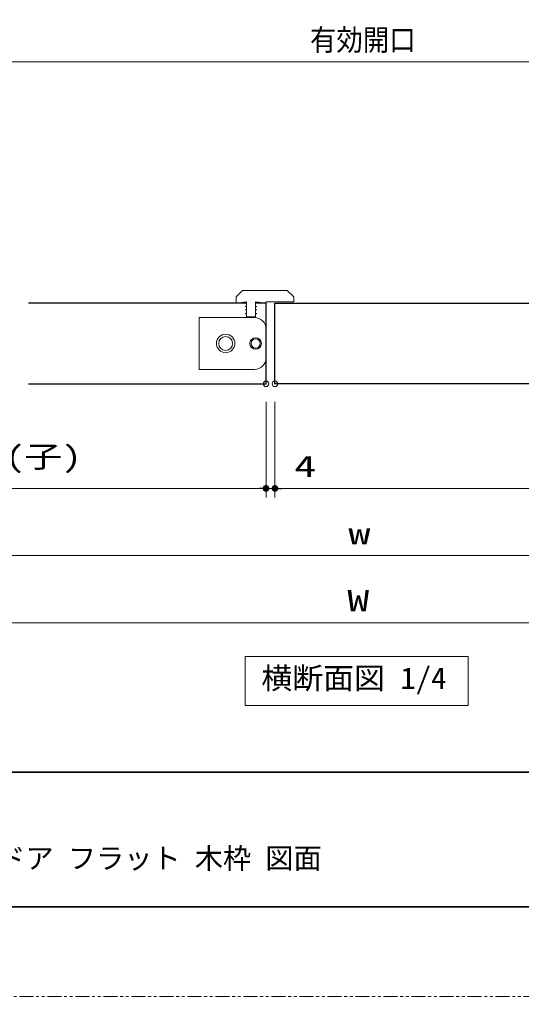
# Model space of a CAD drawing. Units: millimetres, scale not verified. Extents: x -1306 to 1306, y -607 to 607.
# Drawn here: x -719.1 to -495.1, y -594 to -158.5 of the extents above; entities that cross this region are included whole.
import ezdxf
from ezdxf.enums import TextEntityAlignment as Align

# ---------------------------------------------------------------- set-up
doc = ezdxf.new("R2010")
doc.units = ezdxf.units.MM
doc.header["$LTSCALE"] = 5
doc.header["$PDMODE"] = 32
doc.header["$PDSIZE"] = 2.5
doc.linetypes.add('USER1', pattern=[2.5, 1.25, -0.25, 0.25, -0.25, 0.25, -0.25])
for name, color, linetype, lineweight in [('0-1_線(黄)', 2, 'Continuous', 15), ('0-3_陰線', 4, 'USER1', 9), ('0-D_線(白)', 7, 'Continuous', 30), ('1-0_線(水)', 4, 'Continuous', 9), ('1-1_寸法線', 3, 'Continuous', 13), ('1-4_DEFPOINTS', 7, 'Continuous', 5), ('1-5_0', 3, 'Continuous', 25), ('1-7_図面枠', 7, 'Continuous', 35)]:
    doc.layers.add(name, color=color, linetype=linetype, lineweight=lineweight)
doc.styles.add('ＭＳ ゴシック', font='')
doc.styles.get('ＭＳ ゴシック').set_extended_font_data('MS Gothic')

# ---------------------------------------------------------------- blocks, each defined once
blk = doc.blocks.new('_DOT')
at = {"layer": '1-5_0'}
blk.add_line((-2.5, 0), (-5, 0), dxfattribs=at)
for points in [[(0, 0), (-2.5, 0), (-2.48, 0.313)], [(0, 0), (-2.48, -0.313), (-2.5, 0)], [(0, 0), (-2.48, 0.313), (-2.421, 0.622)], [(0, 0), (-2.421, -0.622), (-2.48, -0.313)], [(0, 0), (-2.421, 0.622), (-2.324, 0.92)], [(0, 0), (-2.324, -0.92), (-2.421, -0.622)], [(0, 0), (-2.324, 0.92), (-2.191, 1.204)], [(0, 0), (-2.191, -1.204), (-2.324, -0.92)], [(0, 0), (-2.191, 1.204), (-2.023, 1.469)], [(0, 0), (-2.023, -1.469), (-2.191, -1.204)], [(0, 0), (-2.023, 1.469), (-1.822, 1.711)], [(0, 0), (-1.822, -1.711), (-2.023, -1.469)], [(0, 0), (-1.822, 1.711), (-1.594, 1.926)], [(0, 0), (-1.594, -1.926), (-1.822, -1.711)], [(0, 0), (-1.594, 1.926), (-1.34, 2.111)], [(0, 0), (-1.34, -2.111), (-1.594, -1.926)], [(0, 0), (-1.34, 2.111), (-1.064, 2.262)], [(0, 0), (-1.064, -2.262), (-1.34, -2.111)], [(0, 0), (-1.064, 2.262), (-0.773, 2.378)], [(0, 0), (-0.773, -2.378), (-1.064, -2.262)], [(0, 0), (-0.773, 2.378), (-0.468, 2.456)], [(0, 0), (-0.468, -2.456), (-0.773, -2.378)], [(0, 0), (-0.468, 2.456), (-0.157, 2.495)], [(0, 0), (-0.157, -2.495), (-0.468, -2.456)], [(0, 0), (-0.157, 2.495), (0.157, 2.495)], [(0, 0), (0.157, -2.495), (-0.157, -2.495)], [(0, 0), (0.157, 2.495), (0.468, 2.456)], [(0, 0), (0.468, 2.456), (0.773, 2.378)], [(0, 0), (0.773, 2.378), (1.064, 2.262)], [(0, 0), (1.064, 2.262), (1.34, 2.111)], [(0, 0), (1.34, 2.111), (1.594, 1.926)], [(0, 0), (1.594, 1.926), (1.822, 1.711)], [(0, 0), (1.822, 1.711), (2.023, 1.469)], [(0, 0), (2.023, 1.469), (2.191, 1.204)], [(0, 0), (2.191, 1.204), (2.324, 0.92)], [(0, 0), (2.324, 0.92), (2.421, 0.622)], [(0, 0), (2.421, 0.622), (2.48, 0.313)], [(0, 0), (2.48, 0.313), (2.5, 0)], [(0, 0), (0.468, -2.456), (0.157, -2.495)], [(0, 0), (0.773, -2.378), (0.468, -2.456)], [(0, 0), (1.064, -2.262), (0.773, -2.378)], [(0, 0), (1.34, -2.111), (1.064, -2.262)], [(0, 0), (1.594, -1.926), (1.34, -2.111)], [(0, 0), (1.822, -1.711), (1.594, -1.926)], [(0, 0), (2.023, -1.469), (1.822, -1.711)], [(0, 0), (2.191, -1.204), (2.023, -1.469)], [(0, 0), (2.324, -0.92), (2.191, -1.204)], [(0, 0), (2.421, -0.622), (2.324, -0.92)], [(0, 0), (2.48, -0.313), (2.421, -0.622)], [(0, 0), (2.5, 0), (2.48, -0.313)]]:
    blk.add_solid(points, dxfattribs=at)

msp = doc.modelspace()

# ---------------------------------------------------------------- linework, layer by layer
at = {"layer": '0-1_線(黄)'}
msp.add_lwpolyline([(-618.516, -442.417), (-518.979, -442.417), (-518.979, -464.252), (-618.516, -464.252)], close=True, dxfattribs=at)
at = {"layer": '0-3_陰線'}
msp.add_line((387.036, -594), (-1292.964, -594), dxfattribs=at)
at = {"layer": '0-D_線(白)'}
for p, q in [((-617.887, -284.917), (-715.145, -284.917)), ((-609.145, -284.917), (-613.773, -284.917)), ((-609.145, -320.917), (-609.145, -284.917)), ((-605.145, -284.917), (-459.145, -284.917)), ((-605.145, -320.917), (-605.145, -284.917)), ((-715.145, -320.917), (-609.145, -320.917)), ((-459.145, -320.917), (-605.145, -320.917))]:
    msp.add_line(p, q, dxfattribs=at)
at = {"layer": '1-0_線(水)'}
for p, q in [((-622.515, -282.088), (-619.687, -279.26)), ((-619.687, -279.26), (-599.631, -279.26)), ((-596.803, -282.088), (-599.631, -279.26)), ((-596.803, -282.088), (-596.803, -284.403)), ((-617.887, -286.46), (-618.401, -286.46)), ((-618.401, -286.46), (-617.887, -286.757)), ((-617.887, -284.403), (-617.887, -286.46)), ((-617.887, -286.757), (-617.887, -288.002)), ((-609.145, -284.917), (-613.773, -284.403)), ((-613.773, -284.403), (-613.773, -286.46)), ((-613.773, -286.46), (-613.259, -286.46)), ((-613.259, -286.46), (-613.773, -286.757)), ((-613.773, -288.002), (-613.773, -286.757)), ((-613.773, -286.757), (-613.773, -288.002)), ((-596.803, -284.403), (-609.145, -284.403)), ((-609.145, -284.403), (-609.145, -284.917)), ((-638.971, -291.346), (-638.971, -314.487)), ((-614.287, -291.346), (-638.971, -291.346)), ((-617.887, -288.002), (-618.401, -288.002)), ((-618.401, -288.002), (-617.887, -288.299)), ((-617.887, -289.545), (-618.401, -289.545)), ((-618.401, -289.545), (-617.887, -289.842)), ((-617.887, -288.299), (-617.887, -289.545)), ((-617.887, -289.842), (-617.887, -291.088)), ((-617.887, -291.088), (-613.773, -291.088)), ((-613.773, -288.002), (-613.259, -288.002)), ((-613.259, -288.002), (-613.773, -288.299)), ((-613.773, -288.299), (-613.773, -289.545)), ((-613.773, -289.545), (-613.259, -289.545)), ((-614.287, -314.487), (-638.971, -314.487))]:
    msp.add_line(p, q, dxfattribs=at)
for points in [[(-617.887, -284.403), (-622.515, -284.917), (-622.515, -282.088)], [(-613.259, -289.545), (-613.773, -289.842), (-613.773, -291.088)]]:
    msp.add_lwpolyline(points, dxfattribs=at)
for centre, radius in [((-627.144, -302.917), 4.114), ((-627.144, -302.917), 3.086), ((-613.773, -302.917), 2.571), ((-613.773, -302.917), 2.057)]:
    msp.add_circle(centre, radius, dxfattribs=at)
for centre, start, end in [((-614.287, -296.489), 0, 90), ((-614.287, -309.345), 270, 0)]:
    msp.add_arc(centre, 5.143, start, end, dxfattribs=at)
at = {"layer": '1-1_寸法線'}
for p, q in [((-772.894, -177.417), (-361.395, -177.417)), ((-609.145, -328.917), (-609.145, -371.521)), ((-609.145, -328.917), (-609.145, -371.521)), ((-605.145, -328.917), (-605.145, -371.521)), ((-605.145, -328.917), (-605.145, -371.521)), ((-612.145, -367.521), (-826.145, -367.521)), ((-612.145, -367.521), (-615.145, -367.521)), ((-609.145, -367.521), (-605.145, -367.521)), ((-602.145, -367.521), (-584.002, -367.521)), ((-602.145, -367.521), (-308.145, -367.521)), ((-830.145, -397.417), (-304.145, -397.417)), ((-851.145, -427.417), (-283.145, -427.417))]:
    msp.add_line(p, q, dxfattribs=at)
at = {"layer": '1-4_DEFPOINTS'}
for p in [(-609.145, -320.917), (-605.145, -320.917), (-605.145, -367.521)]:
    msp.add_point(p, dxfattribs=at)
at = {"layer": '1-7_図面枠'}
msp.add_line((-1252.964, -494), (347.036, -494), dxfattribs=at)
msp.add_lwpolyline([(-1252.964, -554), (347.036, -554), (347.036, 554), (-1252.964, 554)], close=True, dxfattribs=at)

# ---------------------------------------------------------------- block references
at = {"layer": '1-1_寸法線', "xscale": 0.6, "yscale": 0.6}
msp.add_blockref('_DOT', (-609.145, -367.521), dxfattribs=at)
msp.add_blockref('_DOT', (-609.145, -367.521), dxfattribs=at)
at = {"layer": '1-1_寸法線', "xscale": 0.6, "yscale": 0.6, "rotation": 180}
msp.add_blockref('_DOT', (-605.145, -367.521), dxfattribs=at)
msp.add_blockref('_DOT', (-605.145, -367.521), dxfattribs=at)

# ---------------------------------------------------------------- texts
at = {"layer": '0-1_線(黄)', "style": 'ＭＳ ゴシック', "width": 1.05}
msp.add_text('横断面図 1/4', height=9.621, dxfattribs=at).set_placement((-611.21, -459.795), align=Align.BOTTOM_LEFT)
at = {"layer": '1-1_寸法線', "style": 'ＭＳ ゴシック'}
for s, width, p in [('有効開口', 0.9, (-589.509, -175.267)), ('DW(子)', 1.3, (-742.526, -361.086)), ('4', 1.5, (-596.573, -365.372)), ('w', 1.5, (-572.383, -395.267)), ('W', 1.5, (-572.859, -425.267))]:
    msp.add_text(s, height=9.604, dxfattribs=dict(at, width=width)).set_placement(p, align=Align.BOTTOM_LEFT)
at = {"layer": '1-7_図面枠', "style": 'ＭＳ ゴシック'}
msp.add_text('ノッポ H2700 W1190 親子ドア フラット 木枠 図面', height=9.236, dxfattribs=at).set_placement((-873.76, -539.776), align=Align.BOTTOM_LEFT)

doc.saveas('drawing.dxf')
